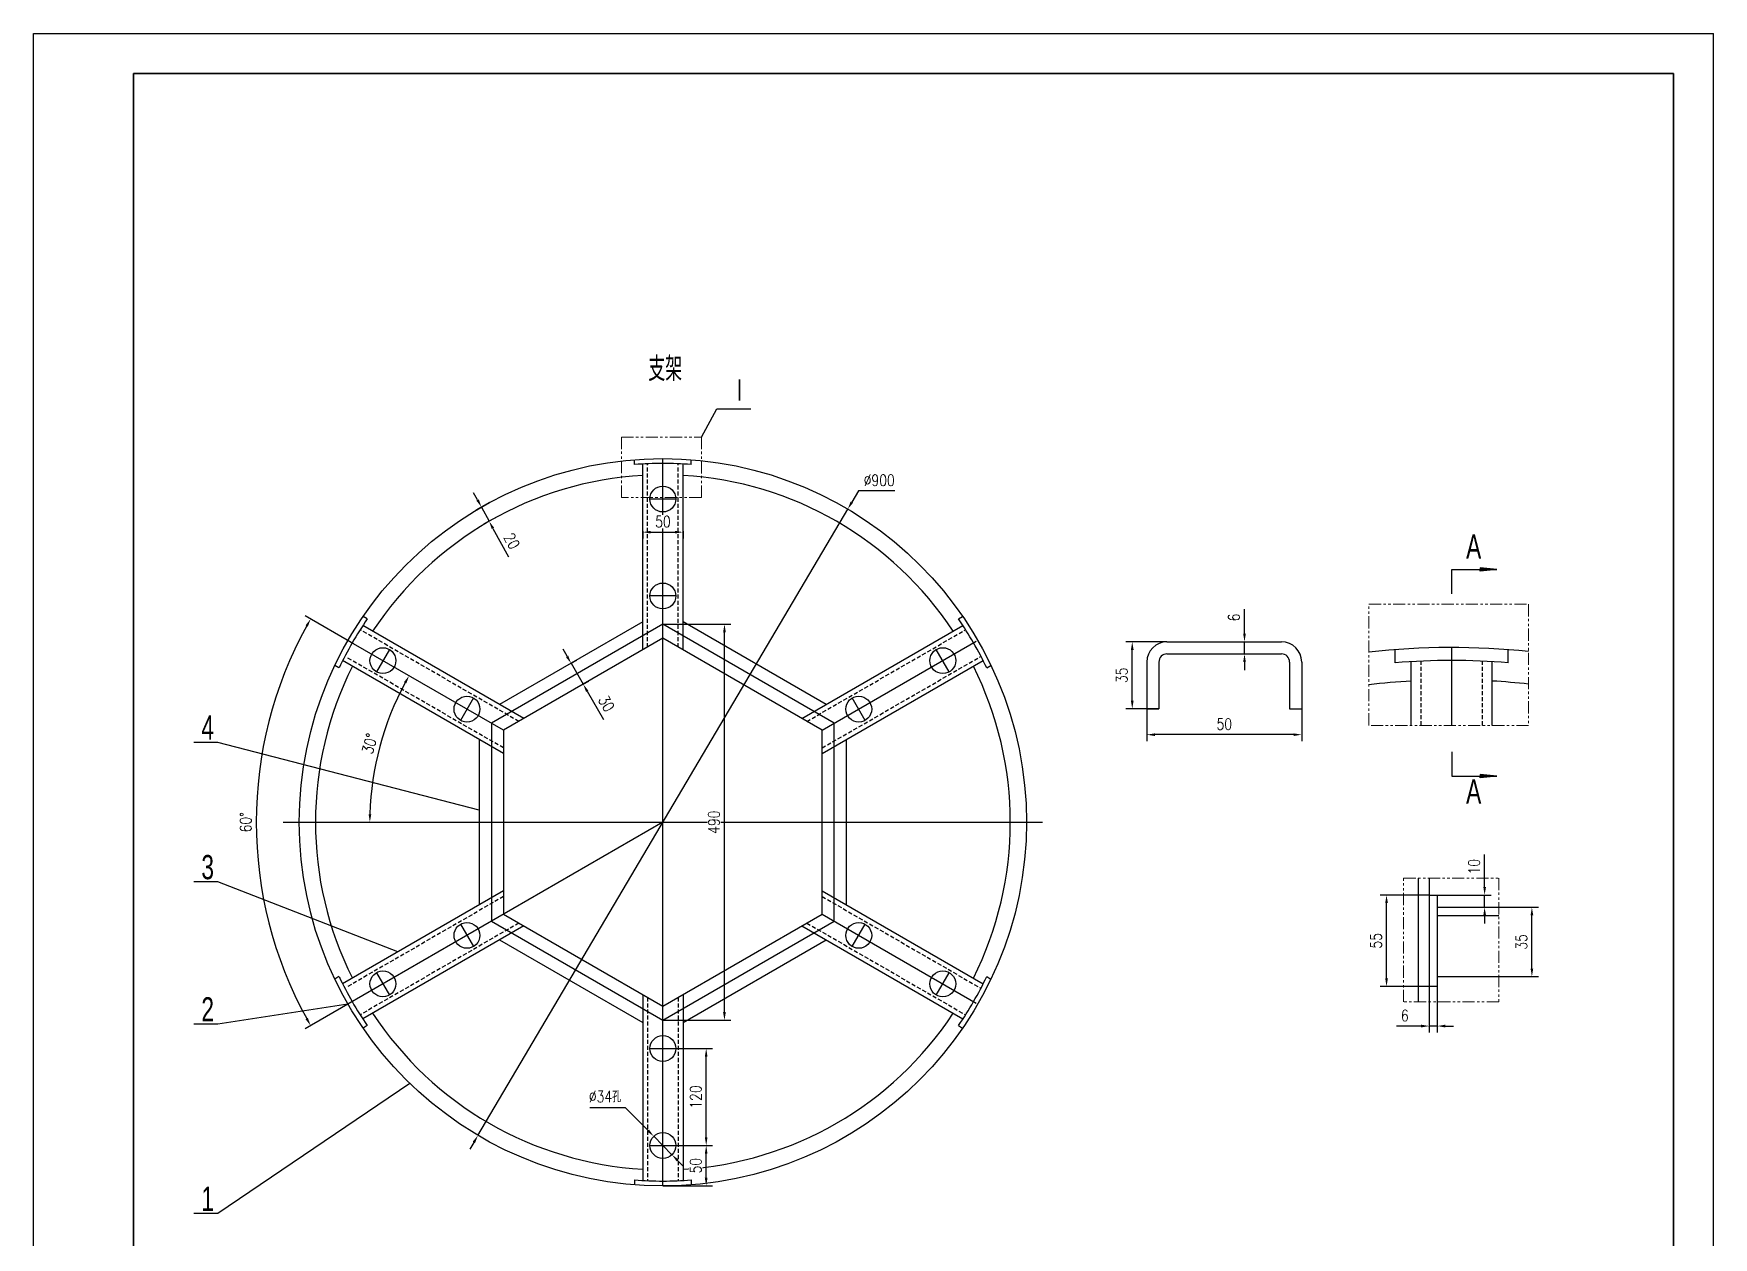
# Model space of a CAD drawing. Header units: millimetres. Extents: x 174648 to 205929, y -160248 to -145891.
# Drawn here: x 183633 to 185712, y -157943 to -156453 of the extents above; entities that cross this region are included whole.
import ezdxf

# ---------------------------------------------------------------- set-up
doc = ezdxf.new("R2010")
doc.units = ezdxf.units.MM
doc.linetypes.add('DASHED', pattern=[0.75, 0.5, -0.25])
doc.linetypes.add('PHANTOM', pattern=[2.5, 1.25, -0.25, 0.25, -0.25, 0.25, -0.25])
doc.layers.add('4虚线层', color=6, linetype='DASHED')
doc.layers.add('5（双点划线）', color=2, linetype='PHANTOM', lineweight=20)
doc.layers.add('图层1', color=4, linetype='Continuous', lineweight=35)
doc.styles.add('TH_GBDIM', font='romans.shx', dxfattribs={"width": 0.8, "bigfont": 'gbcbig.shx'})
doc.styles.add('样式 3.5', font='roms.shx', dxfattribs={"width": 0.7, "height": 3.5, "bigfont": 'hztxt.shx'})
doc.dimstyles.new('TH_GBDIM', dxfattribs={"dimtxt": 3.5, "dimasz": 2.5, "dimexe": 2, "dimexo": 0, "dimgap": 1.5, "dimtad": 1, "dimdec": 1, "dimzin": 0, "dimdsep": 46, "dimtxsty": 'TH_GBDIM', "dimcen": 2.5, "dimclrd": 130, "dimclre": 130, "dimclrt": 3, "dimadec": 0, "dimazin": 0, "dimtfac": 0.714286, "dimtdec": 1, "dimtmove": 0, "dimatfit": 3, "dimfxl": 0, "dimtzin": 0, "dimlwd": -1, "dimlwe": -1, "dimarcsym": 0})

# ---------------------------------------------------------------- blocks, each defined once
blk = doc.blocks.new('*D669')
at = {"color": 130, "linetype": 'Continuous'}
for p, q in [((184386.5, -157069.1), (184386.5, -157078.4)), ((184396.5, -157070.4), (184426.5, -157070.4))]:
    blk.add_line(p, q, dxfattribs=at)
at = {"color": 130}
blk.add_line((184436.5, -157069.1), (184436.5, -157078.4), dxfattribs=at)
for points in [[(184396.5, -157068.8), (184396.5, -157072.1), (184386.5, -157070.4)], [(184426.5, -157068.8), (184426.5, -157072.1), (184436.5, -157070.4)]]:
    blk.add_solid(points, dxfattribs=at)
at = {"layer": 'Defpoints', "color": 0}
for p in [(184386.5, -157069.1), (184436.5, -157069.1), (184436.5, -157070.4)]:
    blk.add_point(p, dxfattribs=at)
at = {"color": 3, "insert": (184411.5, -157057.4), "char_height": 14, "attachment_point": 5, "style": 'TH_GBDIM', "bg_fill": 3, "box_fill_scale": 1.1, "bg_fill_color": 256, "bg_fill_true_color": 13158600, "bg_fill_transparency": 0}
blk.add_mtext('50', dxfattribs=at)
blk = doc.blocks.new('*D670')
at = {"color": 130, "linetype": 'Continuous'}
for p, q in [((184182.1, -157030.5), (184177.3, -157021.7)), ((184197, -157033.8), (184179.8, -157043.1)), ((184186.9, -157039.3), (184196.4, -157056.9)), ((184201.1, -157065.7), (184220.3, -157101))]:
    blk.add_line(p, q, dxfattribs=at)
at = {"color": 130}
blk.add_line((184206.5, -157051.4), (184189.3, -157060.7), dxfattribs=at)
for points in [[(184183.6, -157029.7), (184180.6, -157031.3), (184186.9, -157039.3)], [(184202.6, -157064.9), (184199.7, -157066.5), (184196.4, -157056.9)]]:
    blk.add_solid(points, dxfattribs=at)
at = {"layer": 'Defpoints', "color": 0}
for p in [(184197, -157033.8), (184196.4, -157056.9), (184206.5, -157051.4)]:
    blk.add_point(p, dxfattribs=at)
at = {"color": 3, "insert": (184224.5, -157081.5), "char_height": 14, "attachment_point": 5, "rotation": 298.4633, "style": 'TH_GBDIM', "bg_fill": 3, "box_fill_scale": 1.1, "bg_fill_color": 256, "bg_fill_true_color": 13158600, "bg_fill_transparency": 0}
blk.add_mtext('20', dxfattribs=at)
blk = doc.blocks.new('*D671')
at = {"color": 130, "linetype": 'Continuous'}
for p, q in [((184292.9, -157224), (184287.9, -157215.4)), ((184297.9, -157232.7), (184304.8, -157228.7)), ((184297.9, -157232.7), (184312.9, -157258.7)), ((184317.9, -157267.3), (184337.9, -157302.1))]:
    blk.add_line(p, q, dxfattribs=at)
at = {"color": 130}
blk.add_line((184312.9, -157258.7), (184319.8, -157254.7), dxfattribs=at)
for points in [[(184294.3, -157223.2), (184291.4, -157224.9), (184297.9, -157232.7)], [(184319.3, -157266.5), (184316.4, -157268.2), (184312.9, -157258.7)]]:
    blk.add_solid(points, dxfattribs=at)
at = {"layer": 'Defpoints', "color": 0}
for p in [(184297.9, -157232.7), (184312.9, -157258.7), (184312.9, -157258.7)]:
    blk.add_point(p, dxfattribs=at)
at = {"color": 3, "insert": (184341.7, -157282.5), "char_height": 14, "attachment_point": 5, "rotation": 300, "style": 'TH_GBDIM', "bg_fill": 3, "box_fill_scale": 1.1, "bg_fill_color": 256, "bg_fill_true_color": 13158600, "bg_fill_transparency": 0}
blk.add_mtext('30', dxfattribs=at)
blk = doc.blocks.new('*D672')
at = {"color": 130, "linetype": 'Continuous'}
for p, q in [((184653.7, -157019.2), (184645.4, -157033.3)), ((184698.7, -157019.2), (184653.7, -157019.2)), ((184182.6, -157816.9), (184640.3, -157041.9)), ((184177.6, -157825.5), (184172.5, -157834.1))]:
    blk.add_line(p, q, dxfattribs=at)
at = {"color": 130}
for points in [[(184643.9, -157032.5), (184646.8, -157034.2), (184640.3, -157041.9)], [(184176.1, -157824.7), (184179, -157826.4), (184182.6, -157816.9)]]:
    blk.add_solid(points, dxfattribs=at)
at = {"layer": 'Defpoints', "color": 0}
for p in [(184640.3, -157041.9), (184182.6, -157816.9)]:
    blk.add_point(p, dxfattribs=at)
at = {"color": 3, "insert": (184679.2, -157006.2), "char_height": 14, "attachment_point": 5, "style": 'TH_GBDIM', "bg_fill": 3, "box_fill_scale": 1.1, "bg_fill_color": 256, "bg_fill_true_color": 13158600, "bg_fill_transparency": 0}
blk.add_mtext('∅900', dxfattribs=at)
blk = doc.blocks.new('*D673')
at = {"color": 130, "linetype": 'Continuous'}
blk.add_arc((184411.5, -157429.4), 362.7, 151.5799, 178.4201, dxfattribs=at)
at = {"color": 130}
for points in [[(184091, -157256), (184094, -157257.6), (184097.4, -157248.1)], [(184050.6, -157419.4), (184047.3, -157419.4), (184048.8, -157429.4)]]:
    blk.add_solid(points, dxfattribs=at)
at = {"layer": 'Defpoints', "color": 0}
for p in [(184028.7, -157208.4), (184070.7, -157305.4), (184214.3, -157315.6), (183941.5, -157429.4), (184881.5, -157429.4)]:
    blk.add_point(p, dxfattribs=at)
at = {"color": 3, "insert": (184048.6, -157332.2), "char_height": 14, "attachment_point": 5, "rotation": 75, "style": 'TH_GBDIM', "bg_fill": 3, "box_fill_scale": 1.1, "bg_fill_color": 256, "bg_fill_true_color": 13158600, "bg_fill_transparency": 0}
blk.add_mtext('30°', dxfattribs=at)
blk = doc.blocks.new('*D674')
at = {"color": 130}
blk.add_line((184028.7, -157208.4), (183968.7, -157173.8), dxfattribs=at)
at = {"color": 130, "linetype": 'Continuous'}
blk.add_line((184021.7, -157654.4), (183968.7, -157685.1), dxfattribs=at)
blk.add_arc((184411.5, -157429.4), 503.3, 151.1385, 208.8615, dxfattribs=at)
at = {"color": 130}
for points in [[(183969.2, -157185.7), (183972.1, -157187.3), (183975.6, -157177.8)], [(183972.1, -157671.5), (183969.2, -157673.2), (183975.6, -157681.1)]]:
    blk.add_solid(points, dxfattribs=at)
at = {"layer": 'Defpoints', "color": 0}
for p in [(184028.7, -157208.4), (184214.3, -157315.6), (183915.8, -157342), (184411.5, -157429.4), (184021.7, -157654.4)]:
    blk.add_point(p, dxfattribs=at)
at = {"color": 3, "insert": (183895.2, -157429.4), "char_height": 14, "attachment_point": 5, "rotation": 90, "style": 'TH_GBDIM', "bg_fill": 3, "box_fill_scale": 1.1, "bg_fill_color": 256, "bg_fill_true_color": 13158600, "bg_fill_transparency": 0}
blk.add_mtext('60°', dxfattribs=at)
blk = doc.blocks.new('*D675')
at = {"color": 130}
blk.add_line((184411.5, -157184.4), (184495.7, -157184.4), dxfattribs=at)
at = {"color": 130, "linetype": 'Continuous'}
for p, q in [((184487.7, -157664.4), (184487.7, -157194.4)), ((184411.5, -157674.4), (184495.7, -157674.4))]:
    blk.add_line(p, q, dxfattribs=at)
at = {"color": 130}
for points in [[(184486, -157194.4), (184489.4, -157194.4), (184487.7, -157184.4)], [(184486, -157664.4), (184489.4, -157664.4), (184487.7, -157674.4)]]:
    blk.add_solid(points, dxfattribs=at)
at = {"layer": 'Defpoints', "color": 0}
for p in [(184411.5, -157184.4), (184487.7, -157184.4), (184411.5, -157674.4)]:
    blk.add_point(p, dxfattribs=at)
at = {"color": 3, "insert": (184474.7, -157429.4), "char_height": 14, "attachment_point": 5, "rotation": 90, "style": 'TH_GBDIM', "bg_fill": 3, "box_fill_scale": 1.1, "bg_fill_color": 256, "bg_fill_true_color": 13158600, "bg_fill_transparency": 0}
blk.add_mtext('490', dxfattribs=at)
blk = doc.blocks.new('*D676')
at = {"color": 130}
blk.add_line((185010.4, -157289), (185010.4, -157329), dxfattribs=at)
at = {"color": 130, "linetype": 'Continuous'}
for p, q in [((185202.1, -157289), (185202.1, -157329)), ((185192.1, -157321), (185020.4, -157321))]:
    blk.add_line(p, q, dxfattribs=at)
at = {"color": 130}
for points in [[(185020.4, -157319.4), (185020.4, -157322.7), (185010.4, -157321)], [(185192.1, -157319.4), (185192.1, -157322.7), (185202.1, -157321)]]:
    blk.add_solid(points, dxfattribs=at)
at = {"layer": 'Defpoints', "color": 0}
for p in [(185010.4, -157289), (185202.1, -157289), (185010.4, -157321)]:
    blk.add_point(p, dxfattribs=at)
at = {"color": 3, "insert": (185106.3, -157308), "char_height": 14, "attachment_point": 5, "style": 'TH_GBDIM', "bg_fill": 3, "box_fill_scale": 1.1, "bg_fill_color": 256, "bg_fill_true_color": 13158600, "bg_fill_transparency": 0}
blk.add_mtext('{50}{}{}', dxfattribs=at)
blk = doc.blocks.new('*D677')
at = {"color": 130}
blk.add_line((185035.4, -157206.1), (184984.4, -157206.1), dxfattribs=at)
at = {"color": 130, "linetype": 'Continuous'}
for p, q in [((184992.4, -157279), (184992.4, -157216.1)), ((185025.4, -157289), (184984.4, -157289))]:
    blk.add_line(p, q, dxfattribs=at)
at = {"color": 130}
for points in [[(184990.7, -157216.1), (184994.1, -157216.1), (184992.4, -157206.1)], [(184990.7, -157279), (184994.1, -157279), (184992.4, -157289)]]:
    blk.add_solid(points, dxfattribs=at)
at = {"layer": 'Defpoints', "color": 0}
for p in [(184992.4, -157206.1), (185035.4, -157206.1), (185025.4, -157289)]:
    blk.add_point(p, dxfattribs=at)
at = {"color": 3, "insert": (184979.4, -157247.6), "char_height": 14, "attachment_point": 5, "rotation": 90, "style": 'TH_GBDIM', "bg_fill": 3, "box_fill_scale": 1.1, "bg_fill_color": 256, "bg_fill_true_color": 13158600, "bg_fill_transparency": 0}
blk.add_mtext('{35}{}{}', dxfattribs=at)
blk = doc.blocks.new('*D678')
at = {"color": 130, "linetype": 'Continuous'}
for p, q in [((185131.3, -157196.1), (185131.3, -157165.6)), ((185131.3, -157221.1), (185131.3, -157206.1)), ((185106.3, -157221.1), (185139.3, -157221.1)), ((185131.3, -157231.1), (185131.3, -157241.1))]:
    blk.add_line(p, q, dxfattribs=at)
at = {"color": 130}
blk.add_line((185106.3, -157206.1), (185139.3, -157206.1), dxfattribs=at)
for points in [[(185129.7, -157196.1), (185133, -157196.1), (185131.3, -157206.1)], [(185129.7, -157231.1), (185133, -157231.1), (185131.3, -157221.1)]]:
    blk.add_solid(points, dxfattribs=at)
at = {"layer": 'Defpoints', "color": 0}
for p in [(185106.3, -157206.1), (185131.3, -157206.1), (185106.3, -157221.1)]:
    blk.add_point(p, dxfattribs=at)
at = {"color": 3, "insert": (185118.3, -157175.9), "char_height": 14, "attachment_point": 5, "rotation": 90, "style": 'TH_GBDIM', "bg_fill": 3, "box_fill_scale": 1.1, "bg_fill_color": 256, "bg_fill_true_color": 13158600, "bg_fill_transparency": 0}
blk.add_mtext('{6}{}{}', dxfattribs=at)
blk = doc.blocks.new('*D679')
at = {"color": 130}
blk.add_line((185359.9, -157519.5), (185299.1, -157519.5), dxfattribs=at)
at = {"color": 130, "linetype": 'Continuous'}
for p, q in [((185307.1, -157622.7), (185307.1, -157529.5)), ((185359.9, -157632.7), (185299.1, -157632.7))]:
    blk.add_line(p, q, dxfattribs=at)
at = {"color": 130}
for points in [[(185305.5, -157529.5), (185308.8, -157529.5), (185307.1, -157519.5)], [(185305.5, -157622.7), (185308.8, -157622.7), (185307.1, -157632.7)]]:
    blk.add_solid(points, dxfattribs=at)
at = {"layer": 'Defpoints', "color": 0}
for p in [(185307.1, -157519.5), (185359.9, -157519.5), (185359.9, -157632.7)]:
    blk.add_point(p, dxfattribs=at)
at = {"color": 3, "insert": (185294.1, -157576.1), "char_height": 14, "attachment_point": 5, "rotation": 90, "style": 'TH_GBDIM', "bg_fill": 3, "box_fill_scale": 1.1, "bg_fill_color": 256, "bg_fill_true_color": 13158600, "bg_fill_transparency": 0}
blk.add_mtext('{55}{}{}', dxfattribs=at)
blk = doc.blocks.new('*D680')
at = {"color": 130}
blk.add_line((185446.1, -157534.6), (185495, -157534.6), dxfattribs=at)
at = {"color": 130, "linetype": 'Continuous'}
for p, q in [((185487, -157610.4), (185487, -157544.6)), ((185446.1, -157620.4), (185495, -157620.4))]:
    blk.add_line(p, q, dxfattribs=at)
at = {"color": 130}
for points in [[(185485.4, -157544.6), (185488.7, -157544.6), (185487, -157534.6)], [(185485.4, -157610.4), (185488.7, -157610.4), (185487, -157620.4)]]:
    blk.add_solid(points, dxfattribs=at)
at = {"layer": 'Defpoints', "color": 0}
for p in [(185446.1, -157534.6), (185487, -157534.6), (185446.1, -157620.4)]:
    blk.add_point(p, dxfattribs=at)
at = {"color": 3, "insert": (185474, -157577.5), "char_height": 14, "attachment_point": 5, "rotation": 90, "style": 'TH_GBDIM', "bg_fill": 3, "box_fill_scale": 1.1, "bg_fill_color": 256, "bg_fill_true_color": 13158600, "bg_fill_transparency": 0}
blk.add_mtext('{35}{}{}', dxfattribs=at)
blk = doc.blocks.new('*D681')
at = {"color": 130, "linetype": 'Continuous'}
for p, q in [((185428.5, -157509.5), (185428.5, -157469.4)), ((185428.5, -157534.6), (185428.5, -157519.5)), ((185369.9, -157534.6), (185436.5, -157534.6)), ((185428.5, -157544.6), (185428.5, -157554.6))]:
    blk.add_line(p, q, dxfattribs=at)
at = {"color": 130}
blk.add_line((185369.9, -157519.5), (185436.5, -157519.5), dxfattribs=at)
for points in [[(185426.9, -157509.5), (185430.2, -157509.5), (185428.5, -157519.5)], [(185426.9, -157544.6), (185430.2, -157544.6), (185428.5, -157534.6)]]:
    blk.add_solid(points, dxfattribs=at)
at = {"layer": 'Defpoints', "color": 0}
for p in [(185369.9, -157519.5), (185428.5, -157519.5), (185369.9, -157534.6)]:
    blk.add_point(p, dxfattribs=at)
at = {"color": 3, "insert": (185415.5, -157484.4), "char_height": 14, "attachment_point": 5, "rotation": 90, "style": 'TH_GBDIM', "bg_fill": 3, "box_fill_scale": 1.1, "bg_fill_color": 256, "bg_fill_true_color": 13158600, "bg_fill_transparency": 0}
blk.add_mtext('{10}{}{}', dxfattribs=at)
blk = doc.blocks.new('*D682')
at = {"color": 130}
blk.add_line((185359.9, -157632.7), (185359.9, -157689.6), dxfattribs=at)
at = {"color": 130, "linetype": 'Continuous'}
for p, q in [((185369.9, -157632.7), (185369.9, -157689.6)), ((185349.9, -157681.6), (185319.4, -157681.6)), ((185369.9, -157681.6), (185359.9, -157681.6)), ((185379.9, -157681.6), (185389.9, -157681.6))]:
    blk.add_line(p, q, dxfattribs=at)
at = {"color": 130}
for points in [[(185349.9, -157679.9), (185349.9, -157683.3), (185359.9, -157681.6)], [(185379.9, -157679.9), (185379.9, -157683.3), (185369.9, -157681.6)]]:
    blk.add_solid(points, dxfattribs=at)
at = {"layer": 'Defpoints', "color": 0}
for p in [(185359.9, -157632.7), (185369.9, -157632.7), (185359.9, -157681.6)]:
    blk.add_point(p, dxfattribs=at)
at = {"color": 3, "insert": (185329.7, -157668.6), "char_height": 14, "attachment_point": 5, "style": 'TH_GBDIM', "bg_fill": 3, "box_fill_scale": 1.1, "bg_fill_color": 256, "bg_fill_true_color": 13158600, "bg_fill_transparency": 0}
blk.add_mtext('{6}{}{}', dxfattribs=at)
blk = doc.blocks.new('*D690')
at = {"color": 130}
blk.add_line((184411.5, -157829.4), (184473.1, -157829.4), dxfattribs=at)
at = {"color": 130, "linetype": 'Continuous'}
for p, q in [((184465.1, -157869.4), (184465.1, -157839.4)), ((184411.5, -157879.4), (184473.1, -157879.4))]:
    blk.add_line(p, q, dxfattribs=at)
at = {"color": 130}
for points in [[(184463.4, -157839.4), (184466.7, -157839.4), (184465.1, -157829.4)], [(184463.4, -157869.4), (184466.7, -157869.4), (184465.1, -157879.4)]]:
    blk.add_solid(points, dxfattribs=at)
at = {"layer": 'Defpoints', "color": 0}
for p in [(184411.5, -157829.4), (184465.1, -157829.4), (184411.5, -157879.4)]:
    blk.add_point(p, dxfattribs=at)
at = {"color": 3, "insert": (184452.1, -157854.4), "char_height": 14, "attachment_point": 5, "rotation": 90, "style": 'TH_GBDIM', "bg_fill": 3, "box_fill_scale": 1.1, "bg_fill_color": 256, "bg_fill_true_color": 13158600, "bg_fill_transparency": 0}
blk.add_mtext('50', dxfattribs=at)
blk = doc.blocks.new('*D691')
at = {"color": 130}
blk.add_line((184411.5, -157709.4), (184473.1, -157709.4), dxfattribs=at)
at = {"color": 130, "linetype": 'Continuous'}
for p, q in [((184465.1, -157819.4), (184465.1, -157719.4)), ((184411.5, -157829.4), (184473.1, -157829.4))]:
    blk.add_line(p, q, dxfattribs=at)
at = {"color": 130}
for points in [[(184463.4, -157719.4), (184466.7, -157719.4), (184465.1, -157709.4)], [(184463.4, -157819.4), (184466.7, -157819.4), (184465.1, -157829.4)]]:
    blk.add_solid(points, dxfattribs=at)
at = {"layer": 'Defpoints', "color": 0}
for p in [(184411.5, -157709.4), (184465.1, -157709.4), (184411.5, -157829.4)]:
    blk.add_point(p, dxfattribs=at)
at = {"color": 3, "insert": (184452.1, -157769.4), "char_height": 14, "attachment_point": 5, "rotation": 90, "style": 'TH_GBDIM', "bg_fill": 3, "box_fill_scale": 1.1, "bg_fill_color": 256, "bg_fill_true_color": 13158600, "bg_fill_transparency": 0}
blk.add_mtext('120', dxfattribs=at)
blk = doc.blocks.new('*D692')
at = {"color": 130, "linetype": 'Continuous'}
for p, q in [((184320.9, -157782.3), (184364.9, -157782.3)), ((184364.9, -157782.3), (184393.2, -157810.9)), ((184422.7, -157840.8), (184400.2, -157818)), ((184429.7, -157847.9), (184436.8, -157855))]:
    blk.add_line(p, q, dxfattribs=at)
at = {"color": 130}
for points in [[(184394.4, -157809.8), (184392, -157812.1), (184400.2, -157818)], [(184430.9, -157846.7), (184428.6, -157849.1), (184422.7, -157840.8)]]:
    blk.add_solid(points, dxfattribs=at)
at = {"layer": 'Defpoints', "color": 0}
for p in [(184400.2, -157818), (184422.7, -157840.8)]:
    blk.add_point(p, dxfattribs=at)
at = {"color": 3, "insert": (184339.9, -157768.9), "char_height": 14, "attachment_point": 5, "style": 'TH_GBDIM', "bg_fill": 3, "box_fill_scale": 1.1, "bg_fill_color": 256, "bg_fill_true_color": 13158600, "bg_fill_transparency": 0}
blk.add_mtext('{%%c34孔}{}{}', dxfattribs=at)

msp = doc.modelspace()

# ---------------------------------------------------------------- hatches: boundary and pattern name
h = msp.add_hatch(color=256)
h.dxf.hatch_style = 1
h.paths.add_polyline_path([(185423, -157114.7), (185423, -157116.7), (185443.7, -157116.7)])
h.paths.add_polyline_path([(185423, -157116.7), (185423, -157118.7), (185443.7, -157116.7)])
h = msp.add_hatch(color=256)
h.dxf.hatch_style = 1
h.paths.add_polyline_path([(185443.7, -157372.3), (185423, -157372.3), (185423, -157374.3)])
h.paths.add_polyline_path([(185443.7, -157372.3), (185423, -157370.3), (185423, -157372.3)])

# ---------------------------------------------------------------- linework, layer by layer
at = {"color": 7, "linetype": 'Continuous'}
for p, q in [((183632.7, -156453.5), (185711.7, -156453.5)), ((183632.7, -159393.8), (183632.7, -156453.5)), ((185711.7, -159393.8), (185711.7, -156453.5))]:
    msp.add_line(p, q, dxfattribs=at)
at = {"color": 2}
for p, q in [((184459.1, -156952.7), (184478.4, -156917.8)), ((184478.4, -156917.8), (184520.4, -156917.8))]:
    msp.add_line(p, q, dxfattribs=at)
for p, q in [((184376.5, -156986.8), (184376.5, -156980.8)), ((184446.5, -156986.8), (184446.5, -156980.8)), ((184386.5, -157216.2), (184386.5, -156986.1)), ((184436.5, -157216.2), (184436.5, -156986.1)), ((185387.8, -157146.8), (185387.8, -157116.7)), ((185387.8, -157116.7), (185443.7, -157116.7)), ((185443.7, -157116.7), (185423, -157114.7)), ((185423, -157114.7), (185423, -157116.7)), ((185443.7, -157116.7), (185423, -157118.7)), ((185423, -157118.7), (185423, -157116.7)), ((184239.3, -157301.1), (184040.1, -157186.1)), ((184386.5, -157181.5), (184209.3, -157283.8)), ((184613.6, -157283.8), (184436.5, -157181.5)), ((184583.6, -157301.1), (184782.9, -157186.1)), ((184777.3, -157177.8), (184782.5, -157174.8)), ((184411.5, -157201.7), (184214.3, -157315.6)), ((184608.6, -157315.6), (184411.5, -157201.7)), ((185035.4, -157206.1), (185177.1, -157206.1)), ((184214.3, -157344.5), (184015.1, -157229.4)), ((184608.6, -157344.5), (184807.9, -157229.4)), ((185010.4, -157231.1), (185010.4, -157289)), ((185025.4, -157231.1), (185025.4, -157289)), ((185035.4, -157221.1), (185177.1, -157221.1)), ((185187.1, -157231.1), (185187.1, -157289)), ((185202.1, -157231.1), (185202.1, -157289)), ((185317.8, -157232), (185317.8, -157215.9)), ((185337.8, -157309.5), (185337.8, -157230.6)), ((185437.8, -157309.5), (185437.8, -157230.6)), ((185457.8, -157232), (185457.8, -157215.9)), ((185010.4, -157289), (185025.4, -157289)), ((185187.1, -157289), (185202.1, -157289)), ((184214.3, -157315.6), (184214.3, -157543.3)), ((184608.6, -157543.3), (184608.6, -157315.6)), ((184608.6, -157543.3), (184608.6, -157315.6)), ((183860.8, -157330.5), (183831.1, -157330.5)), ((184184.3, -157327.1), (184184.3, -157531.7)), ((184638.6, -157531.7), (184638.6, -157327.1)), ((185387.8, -157342.2), (185387.8, -157372.3)), ((185387.8, -157372.3), (185443.7, -157372.3)), ((185443.7, -157372.3), (185423, -157370.3)), ((185423, -157370.3), (185423, -157372.3)), ((185443.7, -157372.3), (185423, -157374.3)), ((185423, -157374.3), (185423, -157372.3)), ((183860.8, -157503.3), (183831.1, -157503.3)), ((185346.8, -157651.8), (185346.8, -157498.4)), ((185359.9, -157498.4), (185359.9, -157651.8)), ((184214.3, -157514.4), (184015.1, -157629.4)), ((184608.6, -157514.4), (184807.9, -157629.4)), ((185359.9, -157519.5), (185369.9, -157519.5)), ((185369.9, -157519.5), (185369.9, -157632.7)), ((184214.3, -157543.3), (184411.5, -157657.1)), ((184411.5, -157657.1), (184608.6, -157543.3)), ((185369.9, -157534.6), (185446.1, -157534.6)), ((185369.9, -157544.7), (185446.1, -157544.7)), ((184239.3, -157557.7), (184040.1, -157672.7)), ((184583.6, -157557.7), (184782.9, -157672.7)), ((184209.3, -157575), (184386.5, -157677.3)), ((184436.5, -157677.3), (184613.6, -157575)), ((184812.3, -157620.4), (184817.5, -157623.4)), ((185369.9, -157620.4), (185446.1, -157620.4)), ((184386.5, -157642.7), (184386.5, -157872.7)), ((184436.5, -157642.7), (184436.5, -157872.7)), ((185369.9, -157632.7), (185359.9, -157632.7)), ((183860.8, -157679.3), (183831.1, -157679.3)), ((184777.3, -157681), (184782.5, -157684.1)), ((184098.5, -157752.8), (183860.8, -157913.7)), ((184376.5, -157872), (184376.5, -157878.1)), ((184446.5, -157872), (184446.5, -157878.1)), ((183860.8, -157913.7), (183831.1, -157913.7))]:
    msp.add_line(p, q)
at = {"color": 1, "ltscale": 1.5}
for p, q in [((184411.5, -157879.4), (184411.5, -156979.4)), ((184411.5, -157184.4), (184199.3, -157306.9)), ((184623.6, -157306.9), (184411.5, -157184.4)), ((184214.3, -157315.6), (184028.7, -157208.4)), ((184608.6, -157315.6), (184799.4, -157205.4)), ((185387.8, -157309.5), (185387.8, -157213.2)), ((184199.3, -157306.9), (184199.3, -157551.9)), ((184623.6, -157551.9), (184623.6, -157306.9)), ((183941.5, -157429.4), (184881.5, -157429.4)), ((183961.5, -157429.4), (184861.5, -157429.4)), ((184411.5, -157429.4), (184021.7, -157654.4)), ((184608.6, -157543.3), (184799.4, -157653.4)), ((184199.3, -157551.9), (184411.5, -157674.4)), ((184411.5, -157674.4), (184623.6, -157551.9)), ((184749.9, -157643.3), (184765.9, -157615.6))]:
    msp.add_line(p, q, dxfattribs=at)
for centre, radius in [((184411.5, -157429.4), 450), ((184757.9, -157629.4), 16)]:
    msp.add_circle(centre, radius)
for centre, radius, start, end in [((184411.5, -157429.4), 430, 93.333, 146.667), ((184411.5, -157429.4), 444, 85.4788, 94.5212), ((184411.5, -157429.4), 430, 33.333, 86.667), ((185035.4, -157231.1), 25, 90, 180), ((185177.1, -157231.1), 25, 0, 90), ((185387.8, -158113.2), 900, 83.9275, 96.5399), ((185035.4, -157231.1), 10, 90, 180), ((185177.1, -157231.1), 10, 0, 90), ((185387.8, -158113.2), 884, 85.4582, 94.5418), ((184411.5, -157429.4), 430, 153.333, 206.667), ((184411.5, -157429.4), 430, 333.333, 26.667), ((185387.8, -158113.2), 860, 93.333, 96.8455), ((185387.8, -158113.2), 860, 83.6439, 86.667), ((184411.5, -157429.4), 444, 325.4788, 334.5212), ((184411.5, -157429.4), 430, 213.333, 266.667), ((184411.5, -157429.4), 430, 273.333, 326.667), ((184411.5, -157429.4), 444, 265.4788, 274.5212)]:
    msp.add_arc(centre, radius, start, end)
at = {"layer": '4虚线层', "ltscale": 10}
for p, q in [((184392.5, -157212.7), (184392.5, -156985.8)), ((184430.5, -157212.7), (184430.5, -156985.8)), ((184233.3, -157304.6), (184036.8, -157191.2)), ((184589.6, -157304.6), (184786.1, -157191.2)), ((184214.3, -157337.5), (184019.8, -157225.2)), ((184608.6, -157337.5), (184805.1, -157224.1)), ((185349.8, -157309.5), (185349.8, -157230.6)), ((185425.8, -157309.5), (185425.8, -157230.6)), ((184214.3, -157521.3), (184019.8, -157633.6)), ((184608.6, -157521.3), (184805.1, -157634.8)), ((184233.3, -157554.2), (184036.8, -157667.7)), ((184589.6, -157554.2), (184786.1, -157667.7)), ((184392.5, -157646.1), (184392.5, -157873)), ((184430.5, -157646.1), (184430.5, -157873))]:
    msp.add_line(p, q, dxfattribs=at)
at = {"layer": '5（双点划线）', "ltscale": 12}
for points in [[(185285.3, -157159.7), (185483, -157159.7), (185483, -157309.5), (185285.3, -157309.5)], [(185328.3, -157498.4), (185446.1, -157498.4), (185446.1, -157651.8), (185328.3, -157651.8)]]:
    msp.add_lwpolyline(points, close=True, dxfattribs=at)
at = {"layer": '图层1'}
for p, q in [((185662.2, -156503), (183756.4, -156503)), ((183756.4, -156503), (183756.4, -159344.3)), ((185662.2, -159344.3), (185662.2, -156503)), ((185662.2, -159344.3), (185662.2, -156503))]:
    msp.add_line(p, q, dxfattribs=at)

# ---------------------------------------------------------------- texts
at = {"char_height": 30, "attachment_point": 1, "style": '样式 3.5'}
for s, insert, width in [('支架', (184393.4, -156853.5), 314.203), ('A', (185405.6, -157073.3), 32.852), ('4', (183840.3, -157297.1), 32.852), ('A', (185405.6, -157376.2), 32.852), ('3', (183840.3, -157469.9), 32.852), ('2', (183840.3, -157645.9), 32.852), ('1', (183840.3, -157880.3), 32.852)]:
    msp.add_mtext(s, dxfattribs=dict(at, insert=insert, width=width))
at = {"color": 2, "insert": (184495.9, -156880.5), "char_height": 30, "width": 314.203, "attachment_point": 1, "style": '样式 3.5'}
msp.add_mtext('Ⅰ', dxfattribs=at)

# ---------------------------------------------------------------- next in the draw order: dimensions: what is measured, and where the dimension line sits
for p1, p2, distance, picture, middle in [((184197, -157033.8), (184206.5, -157051.4), -11.5, '*D670', (184224.5, -157081.5)), ((184297.9, -157232.7), (184312.9, -157258.7), 0, '*D671', (184341.7, -157282.5))]:
    dim = msp.add_aligned_dim(p1=p1, p2=p2, distance=distance, dimstyle='TH_GBDIM', override={"dimscale": 4, "dimdec": 0, "dimtfill": 1})
    dim.commit()
    dim.dimension.update_dxf_attribs({"geometry": picture, "text_midpoint": middle})
dim = msp.add_linear_dim(base=(184436.5, -157070.4), p1=(184386.5, -157069.1), p2=(184436.5, -157069.1), dimstyle='TH_GBDIM', override={"dimscale": 4, "dimtoh": 1, "dimdec": 0, "dimtfill": 1})
dim.commit()
dim.dimension.update_dxf_attribs({"geometry": '*D669', "text_midpoint": (184411.5, -157057.4)})
for base, p1, p2, text, override, picture, middle in [((185131.3, -157206.1), (185106.3, -157221.1), (185106.3, -157206.1), '{6}{}{}', {"dimscale": 4, "dimgap": 1.5, "dimtad": 1, "dimjust": 0, "dimdec": 0, "dimlfac": 1, "dimse1": 0, "dimse2": 0, "dimsd1": 0, "dimsd2": 0, "dimtfill": 1}, '*D678', (185118.3, -157175.9)), ((185307.1, -157519.5), (185359.9, -157632.7), (185359.9, -157519.5), '{55}{}{}', {"dimscale": 4, "dimdec": 0, "dimtfill": 1}, '*D679', (185294.1, -157576.1)), ((185487, -157534.6), (185446.1, -157620.4), (185446.1, -157534.6), '{35}{}{}', {"dimscale": 4, "dimdec": 0, "dimtfill": 1}, '*D680', (185474, -157577.5))]:
    dim = msp.add_linear_dim(base=base, p1=p1, p2=p2, angle=90, text=text, dimstyle='TH_GBDIM', override=override)
    dim.commit()
    dim.dimension.update_dxf_attribs({"geometry": picture, "text_midpoint": middle})
dim = msp.add_linear_dim(base=(185010.4, -157321), p1=(185202.1, -157289), p2=(185010.4, -157289), text='{50}{}{}', dimstyle='TH_GBDIM', override={"dimscale": 4, "dimgap": 1.5, "dimtad": 1, "dimjust": 0, "dimdec": 0, "dimlfac": 1, "dimse1": 0, "dimse2": 0, "dimsd1": 0, "dimsd2": 0, "dimtfill": 1})
dim.commit()
dim.dimension.update_dxf_attribs({"geometry": '*D676', "text_midpoint": (185106.3, -157321), "dimtype": 160})

# ---------------------------------------------------------------- next in the draw order: dimensions: what is measured, and where the dimension line sits
dim = msp.add_diameter_dim_2p(p1=(184182.6, -157816.9), p2=(184640.3, -157041.9), dimstyle='TH_GBDIM', override={"dimscale": 4, "dimtoh": 1, "dimdec": 0, "dimtfill": 1})
dim.commit()
dim.dimension.update_dxf_attribs({"geometry": '*D672', "text_midpoint": (184679.2, -157019.2), "dimtype": 163})
for base, p1, p2, text, picture, middle in [((184992.4, -157206.1), (185025.4, -157289), (185035.4, -157206.1), '{35}{}{}', '*D677', (184979.4, -157247.6)), ((185428.5, -157519.5), (185369.9, -157534.6), (185369.9, -157519.5), '{10}{}{}', '*D681', (185415.5, -157484.4))]:
    dim = msp.add_linear_dim(base=base, p1=p1, p2=p2, angle=90, text=text, dimstyle='TH_GBDIM', override={"dimscale": 4, "dimgap": 1.5, "dimtad": 1, "dimjust": 0, "dimdec": 0, "dimlfac": 1, "dimse1": 0, "dimse2": 0, "dimsd1": 0, "dimsd2": 0, "dimtfill": 1})
    dim.commit()
    dim.dimension.update_dxf_attribs({"geometry": picture, "text_midpoint": middle})
dim = msp.add_linear_dim(base=(185359.9, -157681.6), p1=(185369.9, -157632.7), p2=(185359.9, -157632.7), text='{6}{}{}', dimstyle='TH_GBDIM', override={"dimscale": 4, "dimgap": 1.5, "dimtad": 1, "dimjust": 0, "dimdec": 0, "dimlfac": 1, "dimse1": 0, "dimse2": 0, "dimsd1": 0, "dimsd2": 0, "dimtfill": 1})
dim.commit()
dim.dimension.update_dxf_attribs({"geometry": '*D682', "text_midpoint": (185329.7, -157668.6)})

# ---------------------------------------------------------------- next in the draw order: linework, layer by layer
at = {"color": 1, "ltscale": 1.5}
for p, q in [((184427.5, -157029.4), (184395.5, -157029.4)), ((184427.5, -157149.4), (184395.5, -157149.4)), ((184645.9, -157583.3), (184661.9, -157555.6))]:
    msp.add_line(p, q, dxfattribs=at)
for centre in [(184411.5, -157029.4), (184653.9, -157569.4)]:
    msp.add_circle(centre, 16)
at = {"layer": '5（双点划线）', "ltscale": 12}
msp.add_lwpolyline([(184360.2, -156952.7), (184459.1, -156952.7), (184459.1, -157027.6), (184360.2, -157027.6)], close=True, dxfattribs=at)

# ---------------------------------------------------------------- next in the draw order: dimensions: what is measured, and where the dimension line sits
dim = msp.add_angular_dim_2l(base=(184070.7, -157305.4), line1=((184214.3, -157315.6), (184028.7, -157208.4)), line2=((183941.5, -157429.4), (184881.5, -157429.4)), dimstyle='TH_GBDIM', override={"dimscale": 4, "dimdec": 0, "dimtfill": 1})
dim.commit()
dim.dimension.update_dxf_attribs({"geometry": '*D673', "text_midpoint": (184048.6, -157332.2)})
dim = msp.add_linear_dim(base=(184465.1, -157829.4), p1=(184411.5, -157879.4), p2=(184411.5, -157829.4), angle=90, dimstyle='TH_GBDIM', override={"dimscale": 4, "dimdec": 0, "dimtfill": 1})
dim.commit()
dim.dimension.update_dxf_attribs({"geometry": '*D690', "text_midpoint": (184452.1, -157854.4)})

# ---------------------------------------------------------------- next in the draw order: linework, layer by layer
at = {"color": 1, "ltscale": 1.5}
for p, q in [((184765.9, -157243.3), (184749.9, -157215.6)), ((184661.9, -157303.3), (184645.9, -157275.6))]:
    msp.add_line(p, q, dxfattribs=at)
msp.add_line((184812.3, -157238.4), (184817.5, -157235.4))
for centre in [(184757.9, -157229.4), (184653.9, -157289.4), (184411.5, -157829.4)]:
    msp.add_circle(centre, 16)
msp.add_arc((184411.5, -157429.4), 444, 25.4788, 34.5212)

# ---------------------------------------------------------------- next in the draw order: dimensions: what is measured, and where the dimension line sits
dim = msp.add_angular_dim_2l(base=(183915.8, -157342), line1=((184214.3, -157315.6), (184028.7, -157208.4)), line2=((184411.5, -157429.4), (184021.7, -157654.4)), dimstyle='TH_GBDIM', override={"dimscale": 4, "dimdec": 0, "dimtfill": 1})
dim.commit()
dim.dimension.update_dxf_attribs({"geometry": '*D674', "text_midpoint": (183895.2, -157429.4)})

# ---------------------------------------------------------------- next in the draw order: linework, layer by layer
for p, q in [((184045.6, -157177.8), (184040.4, -157174.8)), ((184010.6, -157238.4), (184005.4, -157235.4)), ((184184.3, -157414.6), (183860.8, -157330.5)), ((184083.4, -157589.9), (183860.8, -157503.3)), ((184010.6, -157620.4), (184005.4, -157623.4)), ((184021.7, -157654.4), (183860.8, -157679.3)), ((184045.6, -157681), (184040.4, -157684.1))]:
    msp.add_line(p, q)
for p, q in [((184073, -157215.6), (184057, -157243.3)), ((184177, -157275.6), (184161, -157303.3)), ((184161, -157555.6), (184177, -157583.3)), ((184057, -157615.6), (184073, -157643.3))]:
    msp.add_line(p, q, dxfattribs=at)
for centre in [(184411.5, -157149.4), (184065, -157229.4), (184169, -157289.4), (184169, -157569.4), (184065, -157629.4), (184411.5, -157709.4)]:
    msp.add_circle(centre, 16)
for start, end in [(145.4788, 154.5212), (205.4788, 214.5212)]:
    msp.add_arc((184411.5, -157429.4), 444, start, end)

# ---------------------------------------------------------------- next in the draw order: dimensions: what is measured, and where the dimension line sits
dim = msp.add_linear_dim(base=(184487.7, -157184.4), p1=(184411.5, -157674.4), p2=(184411.5, -157184.4), angle=90, dimstyle='TH_GBDIM', override={"dimscale": 4, "dimdec": 0, "dimtfill": 1})
dim.commit()
dim.dimension.update_dxf_attribs({"geometry": '*D675', "text_midpoint": (184474.7, -157429.4)})

# ---------------------------------------------------------------- next in the draw order: dimensions: what is measured, and where the dimension line sits
dim = msp.add_linear_dim(base=(184465.1, -157709.4), p1=(184411.5, -157829.4), p2=(184411.5, -157709.4), angle=90, dimstyle='TH_GBDIM', override={"dimscale": 4, "dimdec": 0, "dimtfill": 1})
dim.commit()
dim.dimension.update_dxf_attribs({"geometry": '*D691', "text_midpoint": (184452.1, -157769.4)})

# ---------------------------------------------------------------- next in the draw order: linework, layer by layer
msp.add_line((184395.5, -157709.4), (184427.5, -157709.4), dxfattribs=at)

# ---------------------------------------------------------------- next in the draw order: dimensions: what is measured, and where the dimension line sits
dim = msp.add_diameter_dim_2p(p1=(184422.7, -157840.8), p2=(184400.2, -157818), text='{%%c34孔}{}{}', dimstyle='TH_GBDIM', override={"dimscale": 4, "dimgap": 1.5, "dimtad": 1, "dimtih": 0, "dimtoh": 1, "dimdec": 0, "dimlfac": 1, "dimse1": 0, "dimse2": 0, "dimsd1": 0, "dimsd2": 0, "dimtix": 0, "dimtofl": 1, "dimatfit": 3, "dimtfill": 1})
dim.commit()
dim.dimension.update_dxf_attribs({"geometry": '*D692', "text_midpoint": (184339.9, -157782.3), "dimtype": 163})

# ---------------------------------------------------------------- next in the draw order: linework, layer by layer
msp.add_line((184395.5, -157829.4), (184427.5, -157829.4), dxfattribs=at)

doc.saveas('drawing.dxf')
